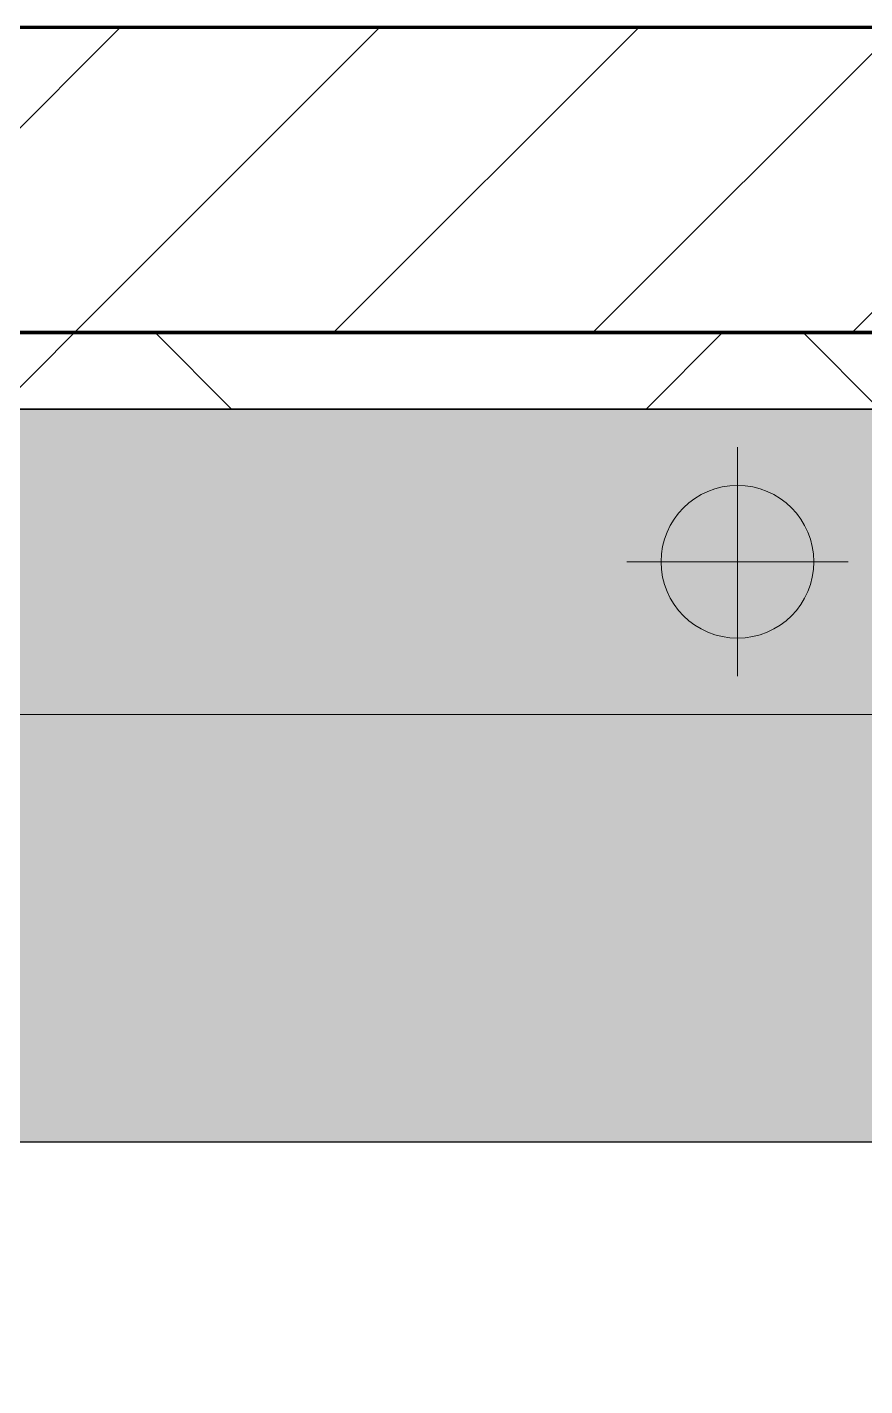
# Model space of a CAD drawing. Header units: millimetres. Extents: x -794334 to -714814, y -17806 to 22403.
# Drawn here: x -762247 to -761699, y 9255 to 10144 of the extents above; entities that cross this region are included whole.
import ezdxf
from ezdxf.xclip import XClip

# ---------------------------------------------------------------- set-up
doc = ezdxf.new("R2010")
doc.units = ezdxf.units.MM
doc.header["$XCLIPFRAME"] = 0
for name, color, linetype, lineweight in [('A-DETL-GENF', 2, 'Continuous', 9), ('A-GENM', 1, 'Continuous', 9), ('A-GLAZ-CURT', 2, 'Continuous', 9), ('A-WALL', 5, 'Continuous', 35), ('A-WALL-FNSH', 2, 'Continuous', 35), ('A-WALL-PATT', 1, 'Continuous', 35), ('E-LITE-EQPM', 2, 'Continuous', 9)]:
    doc.layers.add(name, color=color, linetype=linetype, lineweight=lineweight)
doc.layers.add('A11_ALU.SOLID SHEET', color=2, linetype='Continuous')

# ---------------------------------------------------------------- blocks, each defined once
blk = doc.blocks.new('PPLS-PP19_Custom Tile Pattern - Custom Tile Pattern-V85-4252-01 ENLARGED CONCOURSE LEVEL - REFLECTED CEILING PLAN - SHEET 3')
at = {"layer": 'A-GLAZ-CURT'}
for p, q in [((-300, 0), (300, 0)), ((300, 0), (-300, 0)), ((230.06, 0), (300, 0)), ((-300, -50), (300, -50)), ((300, -50), (-300, -50))]:
    blk.add_line(p, q, dxfattribs=at)
for points, knots in [([(300, 0), (286.53, 0), (254.22, 0), (207.11, 0), (177.41, 0), (159.34, 0), (158.33, 0), (158.3, 0)], [-285.253232, -285.253232, -285.253232, -285.253232, -244.693688, -187.987675, -143.776725, -129.632772, -123.352749, -123.352749, -123.352749, -123.352749]), ([(159.07, 0), (159.13, 0), (160.84, 0), (165.21, 0), (174.15, 0), (185.98, 0), (206.12, 0), (215.36, 0), (221.13, 0)], [-115.643202, -115.643202, -115.643202, -115.643202, -114.681583, -87.660824, -65.295536, -41.623857, -24.459831, -7.709547, -7.709547, -7.709547, -7.709547]), ([(247.1, 0), (246.76, 0), (245.04, 0), (238.34, 0), (226.56, 0), (221.1, 0), (200.27, 0), (182.99, 0), (174.27, 0), (169.67, 0), (168.99, 0)], [-9649.085549, -9649.085549, -9649.085549, -9649.085549, -9581.591397, -9406.094246, -9221.510254, -9016.44624, -8717.832359, -8253.978395, -8152.463617, -8069.855175, -8069.855175, -8069.855175, -8069.855175]), ([(171.51, 0), (176.48, 0), (193.23, 0), (201.73, 0), (208.81, 0), (213.9, 0), (241.96, 0), (266.73, 0), (281.71, 0), (291.71, 0), (296.52, 0), (297.86, 0), (298.09, 0)], [-7971.819559, -7971.819559, -7971.819559, -7971.819559, -7784.112253, -7606.717214, -7289.299508, -7042.621073, -6582.165592, -6068.460911, -5766.029927, -5566.724884, -5280.360606, -5199.253518, -5199.253518, -5199.253518, -5199.253518]), ([(222.07, 0), (222.69, 0), (229.42, 0), (242.06, 0), (246.54, 0), (246.96, 0)], [-10578.044592, -10578.044592, -10578.044592, -10578.044592, -10511.382485, -9925.173265, -9834.877357, -9834.877357, -9834.877357, -9834.877357]), ([(300, 0), (288.22, 0), (262, 0), (233.93, 0), (223.95, 0), (222.76, 0)], [-12528.858583, -12528.858583, -12528.858583, -12528.858583, -11905.454923, -11162.864862, -11042.524114, -11042.524114, -11042.524114, -11042.524114]), ([(284.76, 0), (284.76, 0), (285.09, 0), (287.47, 0), (293.59, 0), (297.76, 0), (300, 0)], [-4110.630118, -4110.630118, -4110.630118, -4110.630118, -4053.389046, -3959.664717, -3862.421465, -3746.95702, -3746.95702, -3746.95702, -3746.95702]), ([(297.38, 0), (295.84, 0), (291.62, 0), (285.38, 0), (284.87, 0)], [-4803.172655, -4803.172655, -4803.172655, -4803.172655, -4358.271401, -4143.037883, -4143.037883, -4143.037883, -4143.037883])]:
    blk.add_open_spline(points, degree=3, knots=knots, dxfattribs=at)
for points in [[(221.67, 0), (220.39, 0), (219.46, 0), (219.02, 0)], [(219.9, 0), (220.38, 0), (221, 0), (221.72, 0)], [(221.71, 0), (224.21, 0), (226.95, 0), (230.06, 0)]]:
    blk.add_open_spline(points, degree=3, dxfattribs=at)
blk = doc.blocks.new('PPLS-PP19_Custom Tile Pattern - Custom Tile Pattern-V86-4252-01 ENLARGED CONCOURSE LEVEL - REFLECTED CEILING PLAN - SHEET 3')
at = {"layer": 'A-GLAZ-CURT'}
for p, q in [((-300, 0), (300, 0)), ((300, 0), (-300, 0)), ((-293.07, 0), (-275.75, 0)), ((-275.75, 0), (-293.07, 0)), ((-222.32, 0), (-205, 0)), ((-205, 0), (-222.32, 0)), ((-300, -50), (300, -50)), ((300, -50), (-300, -50))]:
    blk.add_line(p, q, dxfattribs=at)
at = {"layer": 'A-GLAZ-CURT', "flags": 128}
for points in [[(-300, 0), (-291.56, 0), (-283.3, 0), (-275.2, 0), (-267.26, 0), (-259.45, 0), (-251.77, 0), (-244.2, 0), (-236.74, 0), (-229.36, 0), (-222.06, 0), (-214.83, 0), (-207.71, 0), (-200.76, 0), (-194.02, 0), (-187.54, 0), (-181.38, 0), (-175.58, 0)], [(-174.59, 0), (-179.49, 0), (-184.81, 0), (-190.44, 0), (-196.37, 0), (-202.58, 0), (-209.04, 0), (-215.73, 0), (-222.63, 0), (-229.72, 0), (-236.97, 0), (-244.39, 0), (-251.96, 0), (-259.67, 0), (-267.51, 0), (-275.48, 0), (-283.55, 0), (-291.73, 0), (-300, 0)], [(-174.56, 0), (-170.25, 0), (-165.64, 0), (-162.01, 0), (-159.53, 0), (-157.46, 0), (-154.52, 0), (-149.42, 0), (-141.84, 0), (-132.81, 0), (-126.08, 0)], [(-125.17, 0), (-128.55, 0), (-134.16, 0), (-140.03, 0), (-145.5, 0), (-150.63, 0), (-155.53, 0), (-160.27, 0), (-164.95, 0), (-169.65, 0), (-174.47, 0)]]:
    blk.add_lwpolyline(points, dxfattribs=at)
at = {"layer": 'A-GLAZ-CURT'}
for points, knots in [([(-300, 0), (-284.65, 0), (-236.57, 0), (-198.4, 0), (-175.19, 0), (-174.7, 0)], [-5323.127839, -5323.127839, -5323.127839, -5323.127839, -4502.809032, -2700.551212, -2661.563919, -2661.563919, -2661.563919, -2661.563919]), ([(-243.45, 0), (-256.07, 0), (-274.38, 0), (-294.48, 0), (-300, 0)], [-14505.351588, -14505.351588, -14505.351588, -14505.351588, -13729.592194, -13439.944408, -13439.944408, -13439.944408, -13439.944408]), ([(-174.63, 0), (-178.35, 0), (-186.66, 0), (-209.77, 0), (-232.01, 0), (-255.22, 0), (-262.59, 0), (-264.9, 0), (-265.4, 0)], [-1977.889669, -1977.889669, -1977.889669, -1977.889669, -1755.085331, -1400.429864, -858.079193, -543.655514, -208.940337, 0, 0, 0, 0]), ([(-258.6, 0), (-257.91, 0), (-254.26, 0), (-248.03, 0), (-243, 0), (-242.47, 0)], [-5722.54675, -5722.54675, -5722.54675, -5722.54675, -5657.471696, -5413.335975, -5384.989175, -5384.989175, -5384.989175, -5384.989175]), ([(-175.02, 0), (-187.33, 0), (-208.95, 0), (-232.64, 0), (-242.47, 0)], [-16055.034758, -16055.034758, -16055.034758, -16055.034758, -15131.813646, -14525.633307, -14525.633307, -14525.633307, -14525.633307]), ([(-242.02, 0), (-235.39, 0), (-225.36, 0), (-213.1, 0), (-200.2, 0), (-188.34, 0), (-179.5, 0), (-175.66, 0)], [-5376.889564, -5376.889564, -5376.889564, -5376.889564, -5017.494783, -4832.723979, -4666.091899, -4349.945572, -4147.886235, -4147.886235, -4147.886235, -4147.886235]), ([(-175.08, 0), (-176.14, 0), (-183.46, 0), (-199.46, 0), (-216.65, 0), (-231.26, 0), (-233.46, 0), (-234, 0)], [-1821.098565, -1821.098565, -1821.098565, -1821.098565, -1763.376603, -1422.553702, -978.033455, -846.069444, -682.911962, -682.911962, -682.911962, -682.911962]), ([(-233.49, 0), (-233.44, 0), (-232.38, 0), (-230.74, 0), (-225.3, 0), (-223.63, 0)], [-455.274641, -455.274641, -455.274641, -455.274641, -440.605512, -119.536984, 0, 0, 0, 0]), ([(-223.63, 0), (-219.39, 0), (-206.17, 0), (-190.12, 0), (-178.49, 0), (-174.92, 0)], [-5463.295695, -5463.295695, -5463.295695, -5463.295695, -5161.076232, -4739.070012, -4552.746412, -4552.746412, -4552.746412, -4552.746412]), ([(-174.61, 0), (-172.11, 0), (-166.11, 0), (-158.7, 0), (-157.22, 0)], [-4129.687718, -4129.687718, -4129.687718, -4129.687718, -4000.813434, -3840.635403, -3840.635403, -3840.635403, -3840.635403]), ([(-174.6, 0), (-173.03, 0), (-165.41, 0), (-152.12, 0), (-136.84, 0), (-127.33, 0), (-124.19, 0), (-123.43, 0), (-123.28, 0)], [-4547.043326, -4547.043326, -4547.043326, -4547.043326, -4465.409639, -4149.119819, -3839.893365, -3647.167523, -3488.92562, -3439.852845, -3439.852845, -3439.852845, -3439.852845]), ([(-133.82, 0), (-135.51, 0), (-137.8, 0), (-149.31, 0), (-160.72, 0), (-169.4, 0), (-174.6, 0)], [-2731.647847, -2731.647847, -2731.647847, -2731.647847, -2418.507304, -2308.929706, -2113.765672, -1829.908607, -1829.908607, -1829.908607, -1829.908607]), ([(-174.59, 0), (-153.78, 0), (-129.66, 0), (-110.8, 0), (-99.5, 0), (-91.46, 0)], [-2658.734469, -2658.734469, -2658.734469, -2658.734469, -1002.059161, -460.363443, 0, 0, 0, 0]), ([(-107.51, 0), (-115.89, 0), (-136.51, 0), (-160.35, 0), (-174.59, 0)], [-17992.138722, -17992.138722, -17992.138722, -17992.138722, -17136.203329, -16065.735899, -16065.735899, -16065.735899, -16065.735899]), ([(-137.88, 0), (-140.56, 0), (-147.66, 0), (-147.69, 0), (-158.72, 0), (-168.99, 0), (-173.27, 0), (-173.9, 0)], [-3187.727384, -3187.727384, -3187.727384, -3187.727384, -2919.378265, -2477.344047, -2237.412286, -2029.680487, -1992.329615, -1992.329615, -1992.329615, -1992.329615]), ([(-152.35, 0), (-151.03, 0), (-147.71, 0), (-143.57, 0), (-138.62, 0)], [-3494.978217, -3494.978217, -3494.978217, -3494.978217, -3371.022232, -3227.460399, -3227.460399, -3227.460399, -3227.460399]), ([(-118.78, 0), (-121.86, 0), (-126.28, 0), (-136.96, 0), (-147.46, 0), (-150.03, 0), (-150.57, 0)], [-5938.474035, -5938.474035, -5938.474035, -5938.474035, -5700.061948, -5508.838257, -5298.784692, -5196.16478, -5196.16478, -5196.16478, -5196.16478]), ([(-150.34, 0), (-150.07, 0), (-147.75, 0), (-142.6, 0), (-127.26, 0), (-107.3, 0), (-90.42, 0), (-75.26, 0), (-68.41, 0), (-65.12, 0), (-63.63, 0)], [-4948.728362, -4948.728362, -4948.728362, -4948.728362, -4883.323924, -4440.880425, -4054.690705, -3793.097032, -3402.597032, -3144.956779, -3050.982048, -2969.237017, -2969.237017, -2969.237017, -2969.237017]), ([(-39.4, 0), (-43.56, 0), (-56.17, 0), (-78.2, 0), (-110.94, 0), (-130.52, 0), (-147.74, 0), (-149.07, 0)], [-8369.627725, -8369.627725, -8369.627725, -8369.627725, -8073.216054, -7508.296369, -7004.680444, -6449.282163, -6277.220794, -6277.220794, -6277.220794, -6277.220794]), ([(-148.23, 0), (-146.94, 0), (-140.15, 0), (-137.28, 0), (-133.93, 0), (-128.78, 0), (-126.5, 0)], [-6162.058746, -6162.058746, -6162.058746, -6162.058746, -6017.569127, -5560.701257, -5364.112219, -5231.017328, -5231.017328, -5231.017328, -5231.017328]), ([(-86.16, 0), (-91.37, 0), (-104.13, 0), (-122.65, 0), (-139.03, 0), (-146.11, 0), (-146.95, 0)], [-1681.3698, -1681.3698, -1681.3698, -1681.3698, -1374.161226, -945.742622, -741.901385, -489.130243, -489.130243, -489.130243, -489.130243]), ([(-146.69, 0), (-146.59, 0), (-145.49, 0), (-135.69, 0), (-128.29, 0), (-125.15, 0)], [-420.34245, -420.34245, -420.34245, -420.34245, -406.956646, -290.263673, 0, 0, 0, 0]), ([(-127.41, 0), (-131.63, 0), (-133.16, 0), (-134.09, 0), (-134.15, 0)], [-8540.990293, -8540.990293, -8540.990293, -8540.990293, -8266.114998, -8246.473386, -8246.473386, -8246.473386, -8246.473386]), ([(-134.15, 0), (-133.32, 0), (-130.31, 0), (-117.33, 0), (-92.04, 0), (-74.02, 0), (-62.74, 0), (-60.36, 0), (-59.97, 0)], [-7657.439573, -7657.439573, -7657.439573, -7657.439573, -7293.749979, -6839.55839, -6236.997189, -5713.340575, -5140.470607, -5006.787413, -5006.787413, -5006.787413, -5006.787413]), ([(-120.13, 0), (-120.14, 0), (-120.24, 0), (-121.3, 0), (-129.25, 0), (-133.82, 0)], [-2933.992132, -2933.992132, -2933.992132, -2933.992132, -2920.575025, -2840.280255, -2731.647847, -2731.647847, -2731.647847, -2731.647847]), ([(-113.43, 0), (-113.44, 0), (-113.96, 0), (-119.73, 0), (-125.43, 0), (-127.03, 0), (-127.41, 0)], [-328.499627, -328.499627, -328.499627, -328.499627, -282.672656, -98.539552, -24.539552, 0, 0, 0, 0]), ([(-126.5, 0), (-122.44, 0), (-108.71, 0), (-86.68, 0), (-63.44, 0), (-54.4, 0), (-48.93, 0), (-42.45, 0), (-38.95, 0)], [-5231.017328, -5231.017328, -5231.017328, -5231.017328, -4994.692869, -4542.524482, -4008.285538, -3689.699207, -3546.54457, -3362.796854, -3362.796854, -3362.796854, -3362.796854]), ([(-125.15, 0), (-124.93, 0), (-121.96, 0), (-115.15, 0), (-108.81, 0), (-107.63, 0)], [-3362.7396, -3362.7396, -3362.7396, -3362.7396, -3342.215224, -3074.362186, -3012.454225, -3012.454225, -3012.454225, -3012.454225]), ([(-122.08, 0), (-122.01, 0), (-121.69, 0), (-121.2, 0), (-120.88, 0)], [-3136.336417, -3136.336417, -3136.336417, -3136.336417, -3110.304437, -3035.164275, -3035.164275, -3035.164275, -3035.164275]), ([(-106.74, 0), (-106.93, 0), (-109.33, 0), (-114.02, 0), (-117.28, 0), (-118.78, 0)], [-239.224211, -239.224211, -239.224211, -239.224211, -229.489605, -116.330425, 0, 0, 0, 0]), ([(-117.74, 0), (-117.19, 0), (-114.78, 0), (-113.43, 0), (-113.43, 0)], [-821.249067, -821.249067, -821.249067, -821.249067, -394.672656, -330.879064, -330.879064, -330.879064, -330.879064]), ([(-38.9, 0), (-39.03, 0), (-40.97, 0), (-44.32, 0), (-58.97, 0), (-85.2, 0), (-107.61, 0), (-116.56, 0), (-117.56, 0)], [-3880.12566, -3880.12566, -3880.12566, -3880.12566, -3858.647035, -3538.256648, -2842.901703, -2193.204658, -1433.981041, -985.49888, -985.49888, -985.49888, -985.49888]), ([(-115.82, 0), (-114.96, 0), (-112.28, 0), (-108.01, 0), (-107.12, 0)], [-5724.064692, -5724.064692, -5724.064692, -5724.064692, -5430.283136, -5358.698861, -5358.698861, -5358.698861, -5358.698861]), ([(-106.82, 0), (-108.22, 0), (-113.06, 0), (-114.94, 0), (-115.63, 0)], [-592.841629, -592.841629, -592.841629, -592.841629, -501.969187, -243.577221, -243.577221, -243.577221, -243.577221]), ([(-106.75, 0), (-103.64, 0), (-95.27, 0), (-71.33, 0), (-42.53, 0), (-12.78, 0), (4.23, 0), (9.64, 0), (10.14, 0), (10.18, 0)], [-5348.937996, -5348.937996, -5348.937996, -5348.937996, -5103.229623, -4799.173296, -4065.652676, -3589.737505, -3285.047089, -3066.359526, -3044.715262, -3044.715262, -3044.715262, -3044.715262]), ([(-106.72, 0), (-104.91, 0), (-97.49, 0), (-85.29, 0), (-71.67, 0), (-65.93, 0), (-65.07, 0)], [-2996.557083, -2996.557083, -2996.557083, -2996.557083, -2902.289527, -2605.247022, -2322.099534, -2241.8264, -2241.8264, -2241.8264, -2241.8264]), ([(-72.93, 0), (-75.51, 0), (-85.35, 0), (-97.8, 0), (-106.71, 0)], [-19442.345229, -19442.345229, -19442.345229, -19442.345229, -18935.241197, -18019.195417, -18019.195417, -18019.195417, -18019.195417]), ([(-39.69, 0), (-40.51, 0), (-45.14, 0), (-46.13, 0), (-60.59, 0), (-80.91, 0), (-96.62, 0), (-106.25, 0)], [-1732.054927, -1732.054927, -1732.054927, -1732.054927, -1672.078046, -1405.135169, -1060.00838, -740.068933, -247.436418, -247.436418, -247.436418, -247.436418]), ([(-39.19, 0), (-39.71, 0), (-45.29, 0), (-56.24, 0), (-75.59, 0), (-91.96, 0), (-103.19, 0), (-106.06, 0)], [-1826.829157, -1826.829157, -1826.829157, -1826.829157, -1792.521578, -1466.981642, -1208.454564, -789.402658, -608.943052, -608.943052, -608.943052, -608.943052]), ([(-91.46, 0), (-90.09, 0), (-84.7, 0), (-77.43, 0), (-72.73, 0), (-72.64, 0), (-72.64, 0)], [-19832.387487, -19832.387487, -19832.387487, -19832.387487, -19753.885894, -19541.04734, -19478.625389, -19471.062469, -19471.062469, -19471.062469, -19471.062469]), ([(-63.96, 0), (-64.13, 0), (-72.5, 0), (-80.63, 0), (-86.16, 0)], [-2171.769325, -2171.769325, -2171.769325, -2171.769325, -2007.031671, -1681.3698, -1681.3698, -1681.3698, -1681.3698]), ([(-29.03, 0), (-33.97, 0), (-43.74, 0), (-56.37, 0), (-71.66, 0), (-77.83, 0), (-82.66, 0), (-83.28, 0), (-83.28, 0)], [-2680.714891, -2680.714891, -2680.714891, -2680.714891, -2413.671296, -2161.752162, -2006.592567, -1646.621388, -1424.436217, -1393.971743, -1393.971743, -1393.971743, -1393.971743]), ([(-83.28, 0), (-83.28, 0), (-82.91, 0), (-76.14, 0), (-62.97, 0), (-50.15, 0), (-42.19, 0), (-39.92, 0)], [-1393.4169, -1393.4169, -1393.4169, -1393.4169, -1353.722004, -1274.333717, -1073.56893, -651.549973, -428.914382, -428.914382, -428.914382, -428.914382]), ([(-66.39, 0), (-66.39, 0), (-63.63, 0), (-53.63, 0), (-34.42, 0), (-29.82, 0), (-29.19, 0)], [-2493.31794, -2493.31794, -2493.31794, -2493.31794, -2315.303971, -1809.437387, -963.711516, -666.19313, -666.19313, -666.19313, -666.19313]), ([(31.18, 0), (25.97, 0), (11.99, 0), (-16.92, 0), (-47.42, 0), (-65.77, 0), (-66.37, 0), (-66.38, 0)], [-4496.803627, -4496.803627, -4496.803627, -4496.803627, -4222.080604, -3745.412743, -2981.410125, -2542.574734, -2498.224237, -2498.224237, -2498.224237, -2498.224237]), ([(-63.63, 0), (-61.49, 0), (-57.39, 0), (-54.49, 0), (-45.2, 0), (-40.79, 0), (-40.46, 0), (-40.44, 0)], [-2969.237017, -2969.237017, -2969.237017, -2969.237017, -2851.217951, -2734.127174, -2474.780881, -2410.990208, -2350.645972, -2350.645972, -2350.645972, -2350.645972]), ([(-58.83, 0), (-58.37, 0), (-57.29, 0), (-54.23, 0), (-46.33, 0), (-42.62, 0), (-41.76, 0)], [-4859.52896, -4859.52896, -4859.52896, -4859.52896, -4680.891996, -4469.85053, -4321.566175, -4270.495146, -4270.495146, -4270.495146, -4270.495146]), ([(-51.83, 0), (-51.83, 0), (-51.78, 0), (-47.4, 0), (-46.01, 0), (-40.22, 0), (-36.78, 0)], [-632.814994, -632.814994, -632.814994, -632.814994, -627.965721, -508.377888, -260.442412, 0, 0, 0, 0]), ([(28.36, 0), (26.81, 0), (22.12, 0), (12.82, 0), (-2.9, 0), (-20.62, 0), (-32.81, 0), (-44.85, 0), (-51.43, 0), (-51.79, 0)], [-2192.696995, -2192.696995, -2192.696995, -2192.696995, -2106.613311, -1925.670641, -1617.263037, -1290.787923, -1039.307308, -819.71621, -644.910881, -644.910881, -644.910881, -644.910881]), ([(-41.76, 0), (-39.9, 0), (-37.72, 0), (-36.92, 0), (-36.77, 0)], [-4270.495146, -4270.495146, -4270.495146, -4270.495146, -4161.040818, -4106.245333, -4106.245333, -4106.245333, -4106.245333]), ([(-38.84, 0), (-37.97, 0), (-28.65, 0), (-18.03, 0), (8.61, 0), (15.02, 0), (22.91, 0), (31, 0), (39.04, 0), (51.19, 0), (58.74, 0), (61.34, 0), (61.45, 0)], [-3360.755757, -3360.755757, -3360.755757, -3360.755757, -3315.260113, -2864.387349, -2439.246196, -2084.094819, -1956.422387, -1818.904206, -1645.594513, -1443.202566, -1228.752106, -1120.932285, -1120.932285, -1120.932285, -1120.932285]), ([(-26.75, 0), (-27.82, 0), (-32.16, 0), (-36.75, 0), (-38.84, 0)], [-8718.362214, -8718.362214, -8718.362214, -8718.362214, -8532.293389, -8383.148828, -8383.148828, -8383.148828, -8383.148828]), ([(9.32, 0), (9.08, 0), (7.65, 0), (2.57, 0), (-12.23, 0), (-25.03, 0), (-34.4, 0), (-38.83, 0)], [-2922.926651, -2922.926651, -2922.926651, -2922.926651, -2882.788014, -2720.818881, -2518.50168, -2125.455881, -1834.593038, -1834.593038, -1834.593038, -1834.593038]), ([(-38.76, 0), (-37.89, 0), (-35.32, 0), (-33.57, 0), (-29.94, 0), (-28.57, 0)], [-389.318174, -389.318174, -389.318174, -389.318174, -296.515819, -83.513472, 0, 0, 0, 0]), ([(-36.33, 0), (-36.43, 0), (-36.85, 0), (-37.86, 0), (-38.46, 0)], [-1855.773136, -1855.773136, -1855.773136, -1855.773136, -1810.870157, -1763.304065, -1763.304065, -1763.304065, -1763.304065]), ([(-36.78, 0), (-32.43, 0), (-19.22, 0), (2.92, 0), (20.88, 0), (29.03, 0)], [-6191.144455, -6191.144455, -6191.144455, -6191.144455, -5862.463379, -5340.621928, -4914.284628, -4914.284628, -4914.284628, -4914.284628]), ([(-36.29, 0), (-36.29, 0), (-34.66, 0), (-28.88, 0), (-26.95, 0), (-26.54, 0)], [-9150.272121, -9150.272121, -9150.272121, -9150.272121, -9057.163041, -8919.836787, -8834.607043, -8834.607043, -8834.607043, -8834.607043]), ([(30.82, 0), (29.27, 0), (20.14, 0), (3.54, 0), (-16.58, 0), (-34.76, 0), (-36.04, 0)], [-10462.034656, -10462.034656, -10462.034656, -10462.034656, -10363.088938, -9884.23066, -9424.652049, -9182.880979, -9182.880979, -9182.880979, -9182.880979]), ([(-33.34, 0), (-33.34, 0), (-32.93, 0), (-31.16, 0), (-30.52, 0)], [-2415.024266, -2415.024266, -2415.024266, -2415.024266, -2357.633367, -2323.618664, -2323.618664, -2323.618664, -2323.618664]), ([(70.61, 0), (66.16, 0), (55.8, 0), (39.61, 0), (24.74, 0), (2.64, 0), (-17.84, 0), (-30.57, 0), (-31.82, 0), (-32, 0)], [-4647.237329, -4647.237329, -4647.237329, -4647.237329, -4326.416877, -4098.545751, -3766.694881, -3333.063701, -2994.501669, -2698.150104, -2614.070998, -2614.070998, -2614.070998, -2614.070998]), ([(-30.76, 0), (-30.73, 0), (-29.99, 0), (-23.47, 0), (-15.75, 0), (-15.19, 0)], [-54176.191683, -54176.191683, -54176.191683, -54176.191683, -54157.274271, -53749.15266, -53717.791567, -53717.791567, -53717.791567, -53717.791567]), ([(-30.52, 0), (-27.11, 0), (-17.83, 0), (5.99, 0), (22.06, 0), (37.44, 0), (45.92, 0), (57.76, 0), (64.47, 0), (72.74, 0), (75.22, 0), (76.03, 0), (76.21, 0)], [-2323.618664, -2323.618664, -2323.618664, -2323.618664, -2142.497158, -1716.209403, -1206.526904, -1089.329421, -901.315459, -753.071572, -495.328968, -421.953223, -334.951786, -290.452333, -290.452333, -290.452333, -290.452333]), ([(-13, 0), (-14.35, 0), (-17.68, 0), (-25.97, 0), (-29.52, 0), (-30.21, 0)], [-55207.591944, -55207.591944, -55207.591944, -55207.591944, -54789.006179, -54461.685999, -54290.791712, -54290.791712, -54290.791712, -54290.791712]), ([(8.33, 0), (8.19, 0), (7.18, 0), (0.32, 0), (-13.89, 0), (-24.92, 0), (-29.03, 0)], [-3574.286521, -3574.286521, -3574.286521, -3574.286521, -3526.962355, -3285.499107, -2903.012179, -2680.714891, -2680.714891, -2680.714891, -2680.714891]), ([(-28.98, 0), (-28.66, 0), (-27.39, 0), (-24.45, 0), (-22.56, 0)], [-166.548282, -166.548282, -166.548282, -166.548282, -102.06493, 0, 0, 0, 0]), ([(-28.57, 0), (-26.93, 0), (-20.29, 0), (-11.45, 0), (2.08, 0), (13.15, 0), (21.24, 0), (24.62, 0), (24.72, 0), (24.72, 0)], [-5361.429781, -5361.429781, -5361.429781, -5361.429781, -5261.36855, -5050.479954, -4785.90057, -4596.498881, -4445.288762, -4384.376941, -4376.041937, -4376.041937, -4376.041937, -4376.041937]), ([(-22.56, 0), (-20.27, 0), (-17.03, 0), (-11.36, 0), (-7.66, 0), (-6.6, 0), (-6.44, 0)], [-56468.192263, -56468.192263, -56468.192263, -56468.192263, -56344.022017, -56303.229861, -56166.290093, -56124.392176, -56124.392176, -56124.392176, -56124.392176]), ([(-15.19, 0), (-13.07, 0), (3.41, 0), (20.71, 0), (28.59, 0)], [-461.142613, -461.142613, -461.142613, -461.142613, -429.606584, -404.286242, -404.286242, -404.286242, -404.286242]), ([(-6.54, 0), (-6.73, 0), (-7.2, 0), (-7.6, 0), (-7.79, 0)], [-56009.792147, -56009.792147, -56009.792147, -56009.792147, -55949.290093, -55895.192118, -55895.192118, -55895.192118, -55895.192118]), ([(-2.63, 0), (-2.47, 0), (-1.22, 0), (4.92, 0), (15.97, 0), (22.54, 0), (24.49, 0)], [-226.825321, -226.825321, -226.825321, -226.825321, -220.269177, -206.416616, -198.214427, -187.717507, -187.717507, -187.717507, -187.717507]), ([(103.09, 0), (101.08, 0), (86.31, 0), (63.34, 0), (35.84, 0), (12, 0), (3.08, 0), (-1.67, 0), (-2.25, 0)], [-375.435014, -375.435014, -375.435014, -375.435014, -369.147452, -330.153101, -307.516438, -285.83788, -246.234814, -234.646884, -234.646884, -234.646884, -234.646884]), ([(24.69, 0), (24.54, 0), (20.99, 0), (15.48, 0), (10.8, 0), (9.63, 0)], [-4368.572414, -4368.572414, -4368.572414, -4368.572414, -4306.476363, -4080.000647, -3772.857994, -3772.857994, -3772.857994, -3772.857994]), ([(18.16, 0), (19.15, 0), (24.25, 0), (25.66, 0), (26.12, 0)], [-5700.113719, -5700.113719, -5700.113719, -5700.113719, -5554.232259, -5302.431367, -5302.431367, -5302.431367, -5302.431367]), ([(96.03, 0), (95.83, 0), (90.89, 0), (85.59, 0), (74.4, 0), (62.26, 0), (51.85, 0), (43.81, 0), (29.53, 0), (20.67, 0), (18.85, 0), (18.16, 0)], [-7548.167004, -7548.167004, -7548.167004, -7548.167004, -7531.75727, -7135.649961, -6924.452779, -6738.82075, -6548.303034, -6314.283804, -6135.05769, -5972.647715, -5832.674503, -5832.674503, -5832.674503, -5832.674503]), ([(76.63, 0), (74.8, 0), (67.65, 0), (53.52, 0), (38.92, 0), (30.98, 0), (29.02, 0)], [-3095.572228, -3095.572228, -3095.572228, -3095.572228, -2950.589685, -2634.532728, -2313.748533, -2204.917648, -2204.917648, -2204.917648, -2204.917648]), ([(29.03, 0), (33.25, 0), (51.38, 0), (74.58, 0), (92.9, 0), (96.91, 0)], [-403.815764, -403.815764, -403.815764, -403.815764, -390.253598, -346.313304, -333.93604, -333.93604, -333.93604, -333.93604]), ([(29.29, 0), (30.35, 0), (34.6, 0), (48.37, 0), (71.92, 0), (100.57, 0), (116.36, 0), (128.63, 0), (128.95, 0)], [-143.783622, -143.783622, -143.783622, -143.783622, -135.792042, -118.513713, -97.899267, -63.759246, -39.050993, -35.895543, -35.895543, -35.895543, -35.895543]), ([(29.48, 0), (29.61, 0), (31.19, 0), (38.07, 0), (53.39, 0), (71.67, 0), (84.83, 0), (86.01, 0), (92.51, 0), (94.33, 0)], [-4904.749014, -4904.749014, -4904.749014, -4904.749014, -4887.603822, -4705.298446, -4353.683244, -3960.84581, -3759.045785, -3336.541051, -2783.776468, -2783.776468, -2783.776468, -2783.776468]), ([(29.77, 0), (36.05, 0), (51.59, 0), (70.92, 0), (82.12, 0), (83.66, 0)], [-4901.322694, -4901.322694, -4901.322694, -4901.322694, -4573.028122, -4094.177415, -3869.465285, -3869.465285, -3869.465285, -3869.465285]), ([(53.18, 0), (53.06, 0), (52.22, 0), (44.99, 0), (36.46, 0), (30.82, 0)], [-622.740158, -622.740158, -622.740158, -622.740158, -566.066452, -360.610861, 0, 0, 0, 0]), ([(136.44, 0), (121.66, 0), (86.93, 0), (51.16, 0), (31.18, 0)], [-106.750556, -106.750556, -106.750556, -106.750556, -59.610984, 0, 0, 0, 0]), ([(163.92, 0), (158.93, 0), (144.97, 0), (109.77, 0), (76.86, 0), (57.82, 0), (46.51, 0), (41.18, 0), (36.02, 0), (35.54, 0), (35.54, 0)], [-521.235367, -521.235367, -521.235367, -521.235367, -458.593899, -401.860199, -357.622665, -341.267687, -334.000314, -326.15566, -319.318397, -317.489778, -317.489778, -317.489778, -317.489778]), ([(36.29, 0), (37.77, 0), (48.82, 0), (64.79, 0), (83.02, 0), (94.41, 0), (96.49, 0)], [-314.598523, -314.598523, -314.598523, -314.598523, -305.899624, -287.17622, -249.500363, -240.79965, -240.79965, -240.79965, -240.79965]), ([(61.47, 0), (61.47, 0), (61.21, 0), (54.61, 0), (53.71, 0), (53.56, 0)], [-1113.311073, -1113.311073, -1113.311073, -1113.311073, -1096.402191, -891.204116, -747.28819, -747.28819, -747.28819, -747.28819]), ([(76.22, 0), (75.58, 0), (73.64, 0), (71.05, 0), (70.61, 0)], [-193.634889, -193.634889, -193.634889, -193.634889, -31.537676, 0, 0, 0, 0]), ([(94.4, 0), (94.4, 0), (94.6, 0), (95.82, 0), (96.7, 0)], [-2348.345796, -2348.345796, -2348.345796, -2348.345796, -2310.419338, -2253.533331, -2253.533331, -2253.533331, -2253.533331]), ([(96.88, 0), (97.13, 0), (100.39, 0), (108.97, 0), (120.79, 0), (139.94, 0), (163.31, 0), (185.23, 0), (193.62, 0), (194.69, 0), (194.79, 0)], [-2249.696253, -2249.696253, -2249.696253, -2249.696253, -2233.599744, -2052.234781, -1843.028543, -1530.39897, -1095.004608, -529.74427, -295.064701, -265.121568, -265.121568, -265.121568, -265.121568]), ([(114.39, 0), (114.2, 0), (112.08, 0), (105.85, 0), (98.77, 0), (96.89, 0)], [-8148.58938, -8148.58938, -8148.58938, -8148.58938, -8105.191388, -7723.759874, -7571.577106, -7571.577106, -7571.577106, -7571.577106]), ([(96.92, 0), (107.7, 0), (125.22, 0), (132.42, 0), (134.6, 0)], [-240.191561, -240.191561, -240.191561, -240.191561, -194.761443, -152.241002, -152.241002, -152.241002, -152.241002]), ([(97.61, 0), (111.16, 0), (124.77, 0), (138.28, 0), (138.53, 0)], [-333.215778, -333.215778, -333.215778, -333.215778, -291.370682, -290.5735, -290.5735, -290.5735, -290.5735]), ([(129.02, 0), (129.02, 0), (124.41, 0), (122.35, 0), (114.96, 0), (108.04, 0), (103.09, 0)], [-35.386604, -35.386604, -35.386604, -35.386604, -31.430235, -22.807238, -15.488593, 0, 0, 0, 0]), ([(157.9, 0), (156.77, 0), (151.67, 0), (143.29, 0), (134.04, 0), (126.24, 0), (118.6, 0), (114.23, 0), (111.98, 0), (105.66, 0), (105.23, 0), (105.23, 0)], [-10292.955006, -10292.955006, -10292.955006, -10292.955006, -10098.273015, -9847.788484, -9677.714971, -9567.007022, -9453.21225, -9220.200448, -9012.77275, -8966.157302, -8929.495943, -8929.495943, -8929.495943, -8929.495943]), ([(105.26, 0), (105.52, 0), (111.01, 0), (112.65, 0), (113.59, 0)], [-8920.561005, -8920.561005, -8920.561005, -8920.561005, -8814.835624, -8577.462505, -8577.462505, -8577.462505, -8577.462505]), ([(128.58, 0), (128.8, 0), (130.16, 0), (139.26, 0), (152.67, 0), (161.24, 0), (162.19, 0), (162.75, 0)], [-633.326174, -633.326174, -633.326174, -633.326174, -627.736123, -618.981161, -602.094757, -592.980799, -581.414464, -581.414464, -581.414464, -581.414464]), ([(137.1, 0), (136, 0), (133.64, 0), (129.87, 0), (129.11, 0)], [-670.405967, -670.405967, -670.405967, -670.405967, -651.020627, -640.742133, -640.742133, -640.742133, -640.742133]), ([(164.67, 0), (164.07, 0), (161.85, 0), (161.28, 0), (158.35, 0), (157.85, 0), (157.77, 0)], [-10800.766221, -10800.766221, -10800.766221, -10800.766221, -10768.332124, -10666.779182, -10580.760289, -10550.278881, -10550.278881, -10550.278881, -10550.278881]), ([(164.76, 0), (162.46, 0), (159.09, 0), (158.33, 0), (158.3, 0)], [-138.610176, -138.610176, -138.610176, -138.610176, -129.632772, -123.352749, -123.352749, -123.352749, -123.352749]), ([(159.07, 0), (159.13, 0), (160.54, 0), (162.45, 0), (164.65, 0)], [-115.643202, -115.643202, -115.643202, -115.643202, -114.681583, -92.514562, -92.514562, -92.514562, -92.514562]), ([(162.75, 0), (165.4, 0), (170.91, 0), (172.61, 0), (172.61, 0)], [-111.264224, -111.264224, -111.264224, -111.264224, -56.742688, -19.085662, -19.085662, -19.085662, -19.085662]), ([(164.78, 0), (165.22, 0), (167.98, 0), (174.15, 0), (185.98, 0), (208.82, 0), (219.42, 0), (230.06, 0)], [-92.070495, -92.070495, -92.070495, -92.070495, -87.660824, -65.295536, -41.623857, -24.459831, 0, 0, 0, 0]), ([(300, 0), (286.53, 0), (254.22, 0), (207.11, 0), (179.77, 0), (166.18, 0), (164.89, 0)], [-285.253232, -285.253232, -285.253232, -285.253232, -244.693688, -187.987675, -143.776725, -138.771843, -138.771843, -138.771843, -138.771843]), ([(193.8, 0), (193.33, 0), (190.11, 0), (183.13, 0), (171.6, 0), (165.64, 0), (165.05, 0)], [-11665.349007, -11665.349007, -11665.349007, -11665.349007, -11565.880756, -11105.624034, -10839.086983, -10807.602756, -10807.602756, -10807.602756, -10807.602756])]:
    blk.add_open_spline(points, degree=3, knots=knots, dxfattribs=at)
for points in [[(-38.85, 0), (-38.34, 0), (-37.81, 0), (-37.36, 0)], [(-36.62, 0), (-36.62, 0), (-37.17, 0), (-37.85, 0)], [(24.49, 0), (25.23, 0), (25.72, 0), (26.04, 0)], [(27.44, 0), (27.76, 0), (28.21, 0), (28.87, 0)], [(80.35, 0), (79.57, 0), (78.27, 0), (76.63, 0)], [(84.06, 0), (83.48, 0), (82.41, 0), (81.72, 0)]]:
    blk.add_open_spline(points, degree=3, dxfattribs=at)
blk = doc.blocks.new('Curved Concourse Ceiling6 - Curved Concourse Ceiling-12515612-4252-01 ENLARGED CONCOURSE LEVEL - REFLECTED CEILING PLAN - SHEET 3')
at = {"layer": 'A-GENM'}
h = blk.add_hatch(color=256, dxfattribs=at)
h.paths.add_polyline_path([(-757257.49, 4129.03), (-757257.5, 9894.02), (-766307.49, 9893.72), (-766307.42, 4129.03), (-757903.08, 4129.03)])
h.paths.add_polyline_path([(-757903.08, 4329.03), (-766107.49, 4329.03), (-766107.49, 9694.03), (-757457.49, 9694.03), (-757457.49, 4329.03)])
blk.add_hatch(color=256, dxfattribs=at).paths.add_polyline_path([(-757903.08, 9414.03), (-757737.49, 9414.03), (-757457.49, 9694.03), (-766107.49, 9694.03), (-765827.49, 9414.03), (-758989.1, 9414.03)])
for p, q in [((-757257.49, 9894.03), (-766307.49, 9894.03)), ((-757257.49, 9894.03), (-766307.49, 9894.03)), ((-757457.49, 9694.03), (-766107.49, 9694.03)), ((-757457.49, 9694.03), (-766107.49, 9694.03)), ((-765827.49, 9414.03), (-757737.49, 9414.03)), ((-757737.49, 9414.03), (-765827.49, 9414.03))]:
    blk.add_line(p, q, dxfattribs=at)
blk = doc.blocks.new('*U1029')
at = {"layer": 'A-GENM'}
blk.add_blockref('Curved Concourse Ceiling6 - Curved Concourse Ceiling-12515612-4252-01 ENLARGED CONCOURSE LEVEL - REFLECTED CEILING PLAN - SHEET 3', (778882.37, -3579.02), dxfattribs=at)
at = {"layer": 'A-GLAZ-CURT', "rotation": 180}
for name, p in [('PPLS-PP19_Custom Tile Pattern - Custom Tile Pattern-V86-4252-01 ENLARGED CONCOURSE LEVEL - REFLECTED CEILING PLAN - SHEET 3', (16800, 6315)), ('PPLS-PP19_Custom Tile Pattern - Custom Tile Pattern-V85-4252-01 ENLARGED CONCOURSE LEVEL - REFLECTED CEILING PLAN - SHEET 3', (17400, 6315))]:
    blk.add_blockref(name, p, dxfattribs=at)
blk = doc.blocks.new('*U1230')
for points in [[(0, 0), (9050, 0), (9050, 5765), (0, 5765)], [(480, 480), (8570, 480), (8570, 5285), (480, 5285)]]:
    blk.add_lwpolyline(points, close=True)
blk = doc.blocks.new('*U1630')
blk.add_lwpolyline([(-4139.52, 6315), (-75674.95, 6315), (-75674.95, 550), (-4139.52, 550)], close=True)
blk.add_blockref('*U1230', (-21625.12, 550))
blk = doc.blocks.new('LGF_DL_SAA_LowPower_DL1a - LGF_DL_SAA_LowPower_DL1a-8854269-4150-01 CONCOURSE LEVEL - REFLECTED CEILING PLAN')
at = {"layer": 'A-DETL-GENF'}
for p, q in [((0, -75), (0, 75)), ((72.5, 0), (-72.5, 0))]:
    blk.add_line(p, q, dxfattribs=at)
blk.add_circle((0, 0), 50, dxfattribs=at)
blk = doc.blocks.new('C-1-PP19-AR-4150-01-B_20250901-115810_EXDOWNLIGHT')
at = {"layer": 'E-LITE-EQPM', "extrusion": (0, 0, -1), "rotation": 180}
blk.add_blockref('LGF_DL_SAA_LowPower_DL1a - LGF_DL_SAA_LowPower_DL1a-8854269-4150-01 CONCOURSE LEVEL - REFLECTED CEILING PLAN', (17100.12, 6215), dxfattribs=at)

msp = doc.modelspace()

# ---------------------------------------------------------------- block references
at = {"layer": 'A11_ALU.SOLID SHEET'}
ref = msp.add_blockref('*U1630', (-744681.24, 3579.02), dxfattribs=at)
XClip(ref).set_block_clipping_path([(-45802.4668593339, -9620.0029952967), (23702.8690583039, 10334.9999958097)])

# ---------------------------------------------------------------- next in the draw order: hatches: boundary and pattern name
at = {"layer": 'A-WALL-PATT', "lineweight": 9}
h = msp.add_hatch(dxfattribs=at)
h.set_pattern_fill('FP_2', color=256, style=0, pattern_type=2)
h.set_pattern_definition([(45, (0, 0), (-84.852814, 84.852814), [])])
h.paths.add_polyline_path([(-745742.17, 9944.02), (-745742.17, 10144.02), (-783082.17, 10144.02), (-783082.17, 9944.02), (-747042.87, 9944.02)])
h = msp.add_hatch(dxfattribs=at)
h.set_pattern_fill('FP_5', color=256, style=0, pattern_type=2)
h.set_pattern_definition([(45, (0, 0), (-212.13203, 212.13203), []), (135, (0, 0), (-212.13203, -212.13203), [])])
h.paths.add_polyline_path([(-748821.9, 9894.02), (-748821.9, 9944.02), (-783057.37, 9944.02), (-783057.37, 9894.02), (-749214.91, 9894.02)])

# ---------------------------------------------------------------- next in the draw order: linework, layer by layer
at = {"layer": 'A-WALL', "color": 7, "lineweight": 70}
for p, q in [((-783082.17, 10144.02), (-745742.17, 10144.02)), ((-783057.37, 9944.02), (-748821.9, 9944.02)), ((-748821.9, 9944.02), (-783057.37, 9944.02))]:
    msp.add_line(p, q, dxfattribs=at)
at = {"layer": 'A-WALL-FNSH', "color": 250}
msp.add_line((-748821.9, 9894.02), (-783057.37, 9894.02), dxfattribs=at)

# ---------------------------------------------------------------- next in the draw order: block references
ref = msp.add_blockref('C-1-PP19-AR-4150-01-B_20250901-115810_EXDOWNLIGHT', (-744682.37, 3579.02))
XClip(ref).set_block_clipping_path([(-45801.3280238605, -9620.0029952967), (23704.0078937773, 10334.9999958097)])
msp.add_blockref('*U1029', (-778882.37, 3579.02))

doc.saveas('drawing.dxf')
